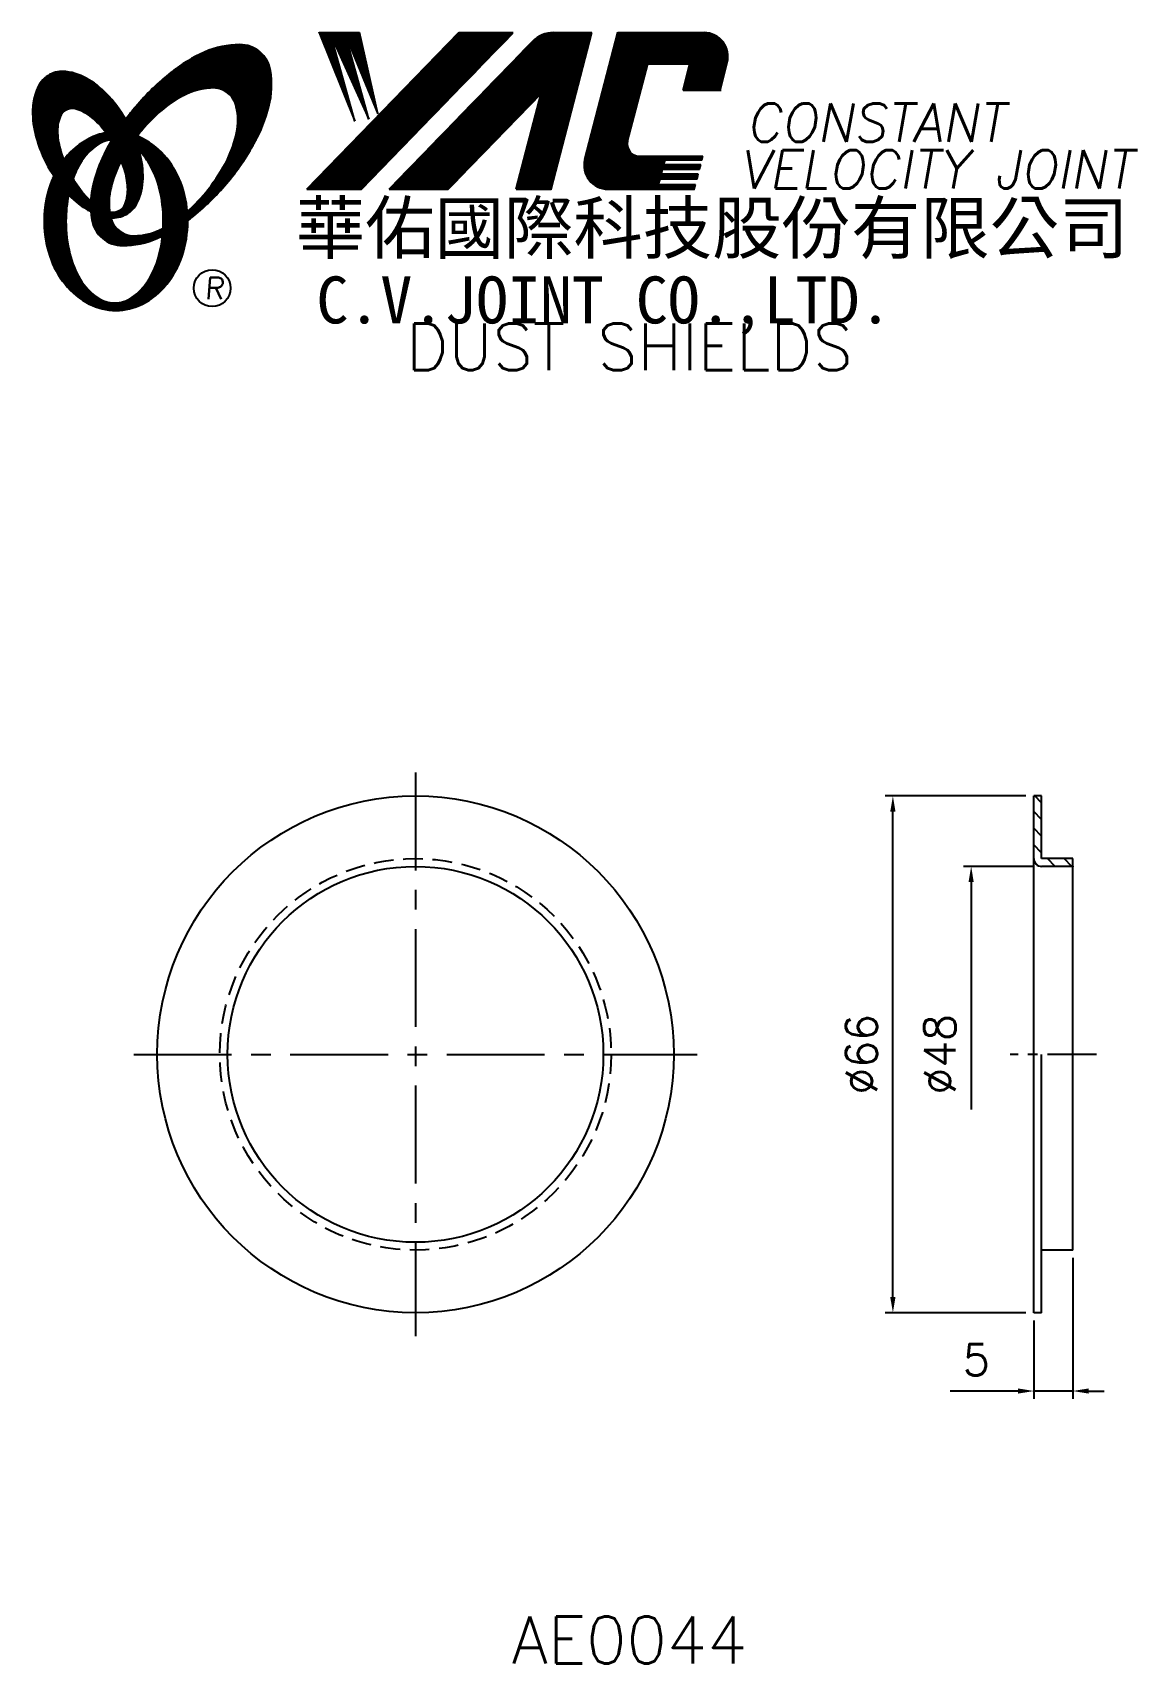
# Model space of a CAD drawing. Extents: x 82 to 224, y 0 to 208.
import ezdxf
from ezdxf.enums import TextEntityAlignment as Align

# ---------------------------------------------------------------- set-up
doc = ezdxf.new("R2010")
doc.units = 0
doc.header["$LTSCALE"] = 10
doc.header["$MEASUREMENT"] = 0
doc.linetypes.add('CENTER', pattern=[2, 1.25, -0.25, 0.25, -0.25])
doc.linetypes.add('HIDDEN', pattern=[0.375, 0.25, -0.125])
doc.layers.get('0').update_dxf_attribs({"linetype": 'CONTINUOUS'})
doc.layers.get('DEFPOINTS').update_dxf_attribs({"linetype": 'CONTINUOUS'})
doc.layers.add('4', color=4, linetype='CONTINUOUS')
doc.styles.add('CHINA', font='KAIU.TTF')
doc.styles.add('ITALICC', font='simplex.shx')
doc.dimstyles.new('STANDARD$0', dxfattribs={"dimtxt": 4, "dimasz": 2, "dimexe": 1, "dimexo": 1, "dimgap": 2, "dimtad": 1, "dimdec": 4, "dimzin": 10, "dimtxsty": 'ITALICC', "dimcen": 2, "dimclrd": 5, "dimclre": 5, "dimclrt": 18, "dimaunit": 1, "dimazin": 3, "dimtp": 0.1, "dimtfac": 0.7, "dimtdec": 4, "dimtmove": 0, "dimatfit": 3, "dimtolj": 1, "dimtzin": 10})
pattern_1 = [(45, (-16.5897, 0.953706), (-0.00883883476, 0.00883883476), [])]
pattern_2 = [(45, (152.000845, -35.350704), (-0.00727476112, 0.00727476112), [])]

# ---------------------------------------------------------------- blocks, each defined once
blk = doc.blocks.new('*D14')
at = {"color": 5, "linetype": 'BYBLOCK'}
for p, q in [((215.37, 51.89), (215.37, 33.89)), ((210.37, 43.89), (210.37, 33.89)), ((208.37, 34.89), (199.7, 34.89)), ((215.37, 34.89), (210.37, 34.89)), ((217.37, 34.89), (219.37, 34.89))]:
    blk.add_line(p, q, dxfattribs=at)
for points in [[(208.37, 35.22), (208.37, 34.56), (210.37, 34.89)], [(217.37, 35.22), (217.37, 34.56), (215.37, 34.89)]]:
    blk.add_solid(points, dxfattribs=at)
at = {"layer": 'DEFPOINTS', "color": 0, "linetype": 'BYBLOCK'}
for p in [(215.37, 52.89), (210.37, 44.89), (210.37, 34.89)]:
    blk.add_point(p, dxfattribs=at)
at = {"color": 18, "linetype": 'BYBLOCK', "insert": (203.03, 38.89), "char_height": 4, "attachment_point": 5, "style": 'ITALICC'}
blk.add_mtext('\\A1;5', dxfattribs=at)
blk = doc.blocks.new('*D15')
at = {"color": 5, "linetype": 'BYBLOCK'}
for p, q in [((210.37, 101.89), (201.37, 101.89)), ((202.37, 99.89), (202.37, 70.84))]:
    blk.add_line(p, q, dxfattribs=at)
blk.add_solid([(202.03, 99.89), (202.7, 99.89), (202.37, 101.89)], dxfattribs=at)
at = {"layer": 'DEFPOINTS', "color": 0, "linetype": 'BYBLOCK'}
for p in [(202.37, 101.89), (211.37, 101.89), (210.37, 53.89)]:
    blk.add_point(p, dxfattribs=at)
at = {"color": 18, "linetype": 'BYBLOCK', "insert": (198.37, 77.89), "char_height": 4, "attachment_point": 5, "rotation": 90, "style": 'ITALICC'}
blk.add_mtext('\\A1;∅48', dxfattribs=at)
blk = doc.blocks.new('*D16')
at = {"color": 5, "linetype": 'BYBLOCK'}
for p, q in [((209.37, 110.89), (191.37, 110.89)), ((192.37, 46.89), (192.37, 108.89)), ((209.37, 44.89), (191.37, 44.89))]:
    blk.add_line(p, q, dxfattribs=at)
for points in [[(192.03, 108.89), (192.7, 108.89), (192.37, 110.89)], [(192.03, 46.89), (192.7, 46.89), (192.37, 44.89)]]:
    blk.add_solid(points, dxfattribs=at)
at = {"layer": 'DEFPOINTS', "color": 0, "linetype": 'BYBLOCK'}
for p in [(192.37, 110.89), (210.37, 110.89), (210.37, 44.89)]:
    blk.add_point(p, dxfattribs=at)
at = {"color": 18, "linetype": 'BYBLOCK', "insert": (188.37, 77.89), "char_height": 4, "attachment_point": 5, "rotation": 90, "style": 'ITALICC'}
blk.add_mtext('\\A1;∅66', dxfattribs=at)

msp = doc.modelspace()

# ---------------------------------------------------------------- hatches: boundary and pattern name
at = {"layer": '4', "linetype": 'CONTINUOUS'}
h = msp.add_hatch(dxfattribs=at)
h.set_pattern_fill('ANSI31', color=5, scale=0.1, style=0)
h.set_pattern_definition(pattern_1)
h.paths.add_polyline_path([(143.869, 208.38469), (136.9117, 208.38469), (117.49509, 188.38093), (124.4524, 188.38093)])
h.paths.add_polyline_path([(147.4159, 200.61912), (144.23552, 188.38093), (148.71651, 188.38093), (153.91494, 208.38469), (149.01822, 208.38469, 0.202785967), (146.28414, 207.22827), (127.99001, 188.38093), (135.53692, 188.38093)])
h.paths.add_polyline_path([(161.043, 204.38627), (166.43672, 204.38627), (165.5677, 201.04226), (170.28452, 201.04226), (171.20124, 204.56982, 0.490800957), (168.25104, 208.38469), (157.21673, 208.38469), (153.00967, 192.1958, 0.490800957), (155.95987, 188.38093), (166.99419, 188.38093), (167.14863, 188.97524), (162.43181, 188.97524), (162.62518, 189.71933), (167.342, 189.71933), (167.50056, 190.32946), (162.78374, 190.32946), (162.94498, 190.94993), (167.6618, 190.94993), (167.81798, 191.55092), (163.10116, 191.55092), (163.25796, 192.1543), (167.97478, 192.1543), (168.09152, 192.60349), (159.95177, 192.60349, -0.490800957), (158.47667, 194.51093)])
h = msp.add_hatch(dxfattribs=at)
h.set_pattern_fill('ANSI31', color=1, scale=0.1, style=0)
h.set_pattern_definition(pattern_1)
h.paths.add_polyline_path([(124.22707, 208.38469), (119.04974, 208.38469), (123.6205, 197.08095), (120.55457, 208.03893), (125.38931, 197.31661), (122.44129, 208.03893), (126.56851, 198.02358)])
h = msp.add_hatch(dxfattribs=at)
h.set_pattern_fill('ANSI31', color=5, scale=0.082305, style=0)
h.set_pattern_definition([(45, (-16.589701, 0.953706), (-0.00727476112, 0.00727476112), [])])
h.paths.add_polyline_path([(105.44577, 201.32221, -0.172879177), (107.38724, 200.66364, -0.172879177), (108.47454, 198.92559, -0.104527385), (108.50231, 195.5974, -0.065680101), (107.33278, 192.19545, -0.051823203), (104.89237, 188.35306, -0.044272532), (102.2174, 185.52672, -0.020203161), (102.27098, 184.3888, 0.006517006), (102.67553, 184.70088, 0.049863361), (107.22895, 189.11394, 0.049863361), (110.81859, 194.34111, 0.063682799), (112.63964, 198.96845, 0.103597411), (112.82893, 203.55242, 0.177892575), (111.48033, 205.9227, 0.177892575), (108.91794, 206.85603, 0.103597411), (104.43014, 205.90298, 0.063682799), (100.17239, 203.33391, 0.049863361), (95.61897, 198.92085, 0.016070017), (94.34827, 197.31454, -0.007061632), (94.59555, 196.8775, -0.031648676), (95.54814, 194.84093, -0.008069351), (95.98005, 195.40524, -0.051823203), (99.15842, 198.66369, -0.065680101), (102.20035, 200.58405, -0.104527385)])
h.paths.add_polyline_path([(92.3701, 188.16089, -0.065680101), (93.53963, 191.56285, -0.006063428), (93.78357, 192.03786, 0.027613469), (93.05674, 193.62593, 0.017011252), (92.52332, 194.56091, 0.007829282), (92.02933, 193.69368, 0.063682799), (90.20829, 189.06634, 0.103597411), (90.01899, 184.48236, 0.177892575), (91.3676, 182.11209, 0.177892575), (93.92999, 181.17876, 0.103597411), (98.41779, 182.13181, 0.008811776), (99.04475, 182.42188, 0.013922709), (99.12208, 183.39169, -0.009086703), (98.67206, 183.17425, -0.104527385), (95.42665, 182.43608, -0.172879177), (93.48517, 183.09465, -0.172879177), (92.39788, 184.8327, -0.104527385)])
h = msp.add_hatch(dxfattribs=at)
h.set_pattern_fill('ANSI31', color=3, scale=0.082305, style=0)
h.set_pattern_definition(pattern_2)
h.paths.add_polyline_path([(89.64927, 202.37305, 0.106488277), (86.70739, 203.41162, 0.158297415), (84.61719, 203.01657, 0.158297415), (83.15786, 201.46889, 0.106488277), (82.44704, 198.43112, 0.071723199), (82.86509, 195.11816, 0.058080454), (84.41007, 191.30278, 0.058080454), (86.79112, 187.94498, 0.071723199), (89.35636, 185.80723, 0.020895977), (89.89655, 185.50524, -0.030777155), (89.88064, 186.88146, -0.042059526), (88.78428, 188.04422, -0.04691039), (87.16512, 190.52537, -0.04691039), (86.03684, 193.26486, -0.060581117), (85.63474, 195.52692, -0.10187153), (85.94636, 197.61513, -0.185892489), (86.72645, 198.50677, -0.185892489), (87.90309, 198.64489, -0.10187153), (89.80074, 197.71935, -0.060581117), (91.43757, 196.10708, -0.04691039), (93.05674, 193.62593, -0.04691039), (94.18502, 190.88645, -0.060581117), (94.58712, 188.62438, -0.10187153), (94.2755, 186.53618, -0.185892489), (93.49541, 185.64454, -0.185892489), (92.31876, 185.50642, -0.002013383), (92.27796, 185.51704, 0.021593804), (92.39788, 184.8327, 0.006477741), (92.41588, 184.75567, 0.14950097), (94.38844, 185.1637, 0.158297415), (95.84777, 186.71139, 0.106488277), (96.55858, 189.74916, 0.071723199), (96.14054, 193.06212, 0.058080454), (94.59555, 196.8775, 0.058080454), (92.21451, 200.23529, 0.071723199)])
h = msp.add_hatch(dxfattribs=at)
h.set_pattern_fill('ANSI31', color=1, scale=0.082305, style=0)
h.set_pattern_definition(pattern_2)
h.paths.add_polyline_path([(90.74289, 194.0496, -0.120168026), (92.43468, 194.70299, 0.016865385), (91.83492, 195.58573, 0.076648372), (89.6787, 194.86681, 0.104809576), (86.59424, 192.35371, 0.005838257), (86.4273, 192.14151, 0.028089978), (87.16512, 190.52537, 0.014237292), (87.60725, 189.74033, -0.045767751), (88.53243, 191.67717, -0.106890197)])
h.paths.add_polyline_path([(86.71152, 184.29498, -0.048711043), (87.04163, 187.67532, -0.007865741), (86.79112, 187.94498, -0.037695478), (85.15525, 190.06374, 0.03042545), (84.62992, 188.75977, 0.080710289), (83.90448, 184.29498, 0.080710289), (84.62992, 179.83019, 0.089265679), (86.59424, 176.23625, 0.104809576), (89.6787, 173.72315, 0.11926607), (93.08789, 172.89821, 0.11926607), (96.49708, 173.72315, 0.104809576), (99.58154, 176.23625, 0.089265679), (101.54586, 179.83019, 0.080710289), (102.27129, 184.29498, 0.080710289), (101.54586, 188.75977, 0.089265679), (99.58154, 192.35371, 0.104809576), (96.49708, 194.86681, 0.025513357), (95.80384, 195.17956, 0.004818181), (95.54814, 194.84093, -0.023722145), (96.08936, 193.24418, -0.065307489), (97.32454, 191.67717, -0.073950765), (98.63699, 188.47944, -0.060532391), (99.14544, 184.29498, -0.060532391), (98.63699, 180.11052, -0.073950765), (97.32454, 176.91279, -0.106890197), (95.11407, 174.54036, -0.153118262), (92.92848, 173.85498, -0.153118262), (90.74289, 174.54036, -0.106890197), (88.53243, 176.91279, -0.073950765), (87.21998, 180.11052, -0.060532391)])
h = msp.add_hatch(dxfattribs=at)
h.set_pattern_fill('ANSI31', color=5, scale=12, angle=90, style=0)
h.set_pattern_definition([(135, (-11.0688, -0.6027), (-1.06066, -1.06066), [])])
h.paths.add_polyline_path([(215.36624, 101.8906), (215.36624, 102.8906), (211.36624, 102.8906), (211.36624, 110.8906), (210.36624, 110.8906), (210.36624, 102.8906, 0.414213562), (211.36624, 101.8906)])

# ---------------------------------------------------------------- linework, layer by layer
at = {"layer": '4', "color": 5, "linetype": 'CONTINUOUS'}
for p, q in [((117.49509, 188.38093), (136.9117, 208.38469)), ((124.4524, 188.38093), (143.869, 208.38469)), ((136.9117, 208.38469), (143.869, 208.38469)), ((148.71651, 188.38093), (153.91494, 208.38469)), ((149.01822, 208.38469), (153.91494, 208.38469)), ((153.00967, 192.1958), (157.21673, 208.38469)), ((157.21673, 208.38469), (168.25104, 208.38469)), ((127.99001, 188.38093), (146.28414, 207.22827)), ((158.47667, 194.51093), (161.043, 204.38627)), ((161.043, 204.38627), (166.43672, 204.38627)), ((165.5677, 201.04226), (166.43672, 204.38627)), ((170.28452, 201.04226), (171.20124, 204.56982)), ((135.53692, 188.38093), (147.4159, 200.61912)), ((144.23552, 188.38093), (147.4159, 200.61912)), ((165.5677, 201.04226), (170.43495, 201.04226)), ((159.95177, 192.60349), (168.09152, 192.60349)), ((163.10116, 191.55092), (163.25796, 192.1543)), ((163.25796, 192.1543), (167.97478, 192.1543)), ((167.97478, 192.1543), (168.09152, 192.60349)), ((162.43181, 188.97524), (162.62518, 189.71933)), ((162.62518, 189.71933), (167.342, 189.71933)), ((162.78374, 190.32946), (162.94498, 190.94993)), ((162.78374, 190.32946), (167.50056, 190.32946)), ((162.94498, 190.94993), (167.6618, 190.94993)), ((163.10116, 191.55092), (167.81798, 191.55092)), ((167.342, 189.71933), (167.50056, 190.32946)), ((167.6618, 190.94993), (167.81798, 191.55092)), ((117.49509, 188.38093), (124.4524, 188.38093)), ((127.99001, 188.38093), (135.53692, 188.38093)), ((144.23552, 188.38093), (148.71651, 188.38093)), ((155.95987, 188.38093), (166.99419, 188.38093)), ((162.43181, 188.97524), (167.14863, 188.97524)), ((166.99419, 188.38093), (167.14863, 188.97524))]:
    msp.add_line(p, q, dxfattribs=at)
at = {"layer": '4', "color": 1, "linetype": 'CONTINUOUS'}
for p, q in [((119.04974, 208.38469), (123.6205, 197.08095)), ((119.04974, 208.38469), (124.22707, 208.38469)), ((126.56851, 198.02358), (124.22707, 208.38469)), ((120.55457, 208.03893), (125.38931, 197.31661)), ((123.6205, 197.08095), (120.55457, 208.03893)), ((122.44129, 208.03893), (126.56851, 198.02358)), ((125.38931, 197.31661), (122.44129, 208.03893))]:
    msp.add_line(p, q, dxfattribs=at)
at = {"layer": '4', "color": 5, "linetype": 'CENTER'}
for p, q in [((131.36628, 113.8906), (131.36628, 41.8906)), ((95.36628, 77.8906), (167.36628, 77.8906))]:
    msp.add_line(p, q, dxfattribs=at)
at = {"layer": '4', "color": 7, "linetype": 'CONTINUOUS'}
for p, q in [((210.36624, 44.8906), (210.36624, 110.8906)), ((211.36624, 110.8906), (210.36624, 110.8906)), ((211.36624, 102.8906), (211.36624, 110.8906)), ((215.36624, 102.8906), (211.36624, 102.8906)), ((215.36624, 52.8906), (215.36624, 102.8906)), ((215.36624, 101.8906), (211.36624, 101.8906)), ((211.36624, 44.8906), (211.36624, 77.8906)), ((215.36624, 52.8906), (211.36624, 52.8906)), ((211.36624, 44.8906), (210.36624, 44.8906))]:
    msp.add_line(p, q, dxfattribs=at)
at = {"layer": '4', "color": 5, "linetype": 'CENTER', "ltscale": 0.5}
msp.add_line((218.36624, 77.8906), (207.36624, 77.8906), dxfattribs=at)
at = {"layer": '4', "color": 5, "linetype": 'CONTINUOUS'}
for points in [[(102.27098, 184.3888, 0.006517006), (102.67553, 184.70088, 0.049863361), (107.22895, 189.11394, 0.049863361), (110.81859, 194.34111, 0.063682799), (112.63964, 198.96845, 0.103597411), (112.82893, 203.55242, 0.177892575), (111.48033, 205.9227, 0.177892575), (108.91794, 206.85603, 0.103597411), (104.43014, 205.90298, 0.063682799), (100.17239, 203.33391, 0.049863361), (95.61897, 198.92085, 0.016070017), (94.34827, 197.31454)], [(102.2174, 185.52672, 0.044272532), (104.89237, 188.35306, 0.051823203), (107.33278, 192.19545, 0.065680101), (108.50231, 195.5974, 0.104527385), (108.47454, 198.92559, 0.172879177), (107.38724, 200.66364, 0.172879177), (105.44577, 201.32221, 0.104527385), (102.20035, 200.58405, 0.065680101), (99.15842, 198.66369, 0.051823203), (95.98005, 195.40524, 0.008069351), (95.54814, 194.84093)], [(92.52332, 194.56091, 0.007829282), (92.02933, 193.69368, 0.063682799), (90.20829, 189.06634, 0.103597411), (90.01899, 184.48236, 0.177892575), (91.3676, 182.11209, 0.177892575), (93.92999, 181.17876, 0.103597411), (98.41779, 182.13181, 0.008811776), (99.04475, 182.42188, 0.008811776)], [(93.78357, 192.03786, 0.006063428), (93.53963, 191.56285, 0.065680101), (92.3701, 188.16089, 0.104527385), (92.39788, 184.8327, 0.172879177), (93.48517, 183.09465, 0.172879177), (95.42665, 182.43608, 0.104527385), (98.67206, 183.17425, 0.009086703), (99.12208, 183.39169, 0.009086703)]]:
    msp.add_lwpolyline(points, format="xyb", dxfattribs=at)
at = {"layer": '4', "color": 3, "linetype": 'CONTINUOUS'}
for points in [[(92.41588, 184.75567, 0.14950097), (94.38844, 185.1637, 0.158297415), (95.84777, 186.71139, 0.106488277), (96.55858, 189.74916, 0.071723199), (96.14054, 193.06212, 0.058080454), (94.59555, 196.8775, 0.058080454), (92.21451, 200.23529, 0.071723199), (89.64927, 202.37305, 0.106488277), (86.70739, 203.41162, 0.158297415), (84.61719, 203.01657, 0.158297415), (83.15786, 201.46889, 0.106488277), (82.44704, 198.43112, 0.071723199), (82.86509, 195.11816, 0.058080454), (84.41007, 191.30278, 0.058080454), (86.79112, 187.94498, 0.071723199), (89.35636, 185.80723, 0.020895977), (89.89655, 185.50524, 0.020895977)], [(92.27796, 185.51704, 0.002013383), (92.31876, 185.50642, 0.185892489), (93.49541, 185.64454, 0.185892489), (94.2755, 186.53618, 0.10187153), (94.58712, 188.62438, 0.060581117), (94.18502, 190.88645, 0.04691039), (93.05674, 193.62593, 0.04691039), (91.43757, 196.10708, 0.060581117), (89.80074, 197.71935, 0.10187153), (87.90309, 198.64489, 0.185892489), (86.72645, 198.50677, 0.185892489), (85.94636, 197.61513, 0.10187153), (85.63474, 195.52692, 0.060581117), (86.03684, 193.26486, 0.04691039), (87.16512, 190.52537, 0.04691039), (88.78428, 188.04422, 0.042059526), (89.88064, 186.88146, 0.042059526)]]:
    msp.add_lwpolyline(points, format="xyb", dxfattribs=at)
at = {"layer": '4', "color": 1, "linetype": 'CONTINUOUS'}
for points in [[(85.15525, 190.06374, 0.03042545), (84.62992, 188.75977, 0.080710289), (83.90448, 184.29498, 0.080710289), (84.62992, 179.83019, 0.089265679), (86.59424, 176.23625, 0.104809576), (89.6787, 173.72315, 0.11926607), (93.08789, 172.89821, 0.11926607), (96.49708, 173.72315, 0.104809576), (99.58154, 176.23625, 0.089265679), (101.54586, 179.83019, 0.080710289), (102.27129, 184.29498, 0.080710289), (101.54586, 188.75977, 0.089265679), (99.58154, 192.35371, 0.104809576), (96.49708, 194.86681, 0.025513357), (95.80384, 195.17956, 0.025513357)], [(91.83492, 195.58573, 0.076648372), (89.6787, 194.86681, 0.104809576), (86.59424, 192.35371, 0.005838257), (86.4273, 192.14151, 0.005838257)], [(92.43468, 194.70299, 0.120168026), (90.74289, 194.0496, 0.106890197), (88.53243, 191.67717, 0.045767751), (87.60725, 189.74033, 0.045767751)], [(87.04163, 187.67532, 0.048711043), (86.71152, 184.29498, 0.060532391), (87.21998, 180.11052, 0.073950765), (88.53243, 176.91279, 0.106890197), (90.74289, 174.54036, 0.153118262), (92.92848, 173.85498, 0.153118262), (95.11407, 174.54036, 0.106890197), (97.32454, 176.91279, 0.073950765), (98.63699, 180.11052, 0.060532391), (99.14544, 184.29498, 0.060532391), (98.63699, 188.47944, 0.073950765), (97.32454, 191.67717, 0.065307489), (96.08936, 193.24418)]]:
    msp.add_lwpolyline(points, format="xyb", dxfattribs=at)
at = {"layer": '4', "color": 5, "linetype": 'CONTINUOUS'}
msp.add_circle((105.39213, 175.74926), 2.35282, dxfattribs=at)
at = {"layer": '4', "color": 7, "linetype": 'CONTINUOUS'}
for radius in [33, 24]:
    msp.add_circle((131.36628, 77.8906), radius, dxfattribs=at)
at = {"layer": '4', "color": 5, "linetype": 'HIDDEN'}
msp.add_circle((131.36628, 77.8906), 25, dxfattribs=at)
at = {"layer": '4', "color": 5, "linetype": 'CONTINUOUS'}
for centre, radius, start, end in [((149.01822, 204.57445), 3.81024, 90, 135.8533387), ((168.25104, 205.3365), 3.04819, 345.4326059, 90), ((159.95177, 194.12759), 1.5241, 165.4326059, 270), ((155.95987, 191.42912), 3.04819, 165.4326059, 270)]:
    msp.add_arc(centre, radius, start, end, dxfattribs=at)
at = {"layer": '4', "color": 7, "linetype": 'CONTINUOUS'}
msp.add_arc((211.36624, 102.8906), 1, 180, 270, dxfattribs=at)
msp.add_point((215.36624, 101.8906), dxfattribs=at)

# ---------------------------------------------------------------- texts
at = {"layer": '4', "color": 5, "linetype": 'CONTINUOUS', "style": 'ITALICC'}
for s, height, oblique, p in [('CONSTANT', 4.9, 10, (173.6439, 194.4514)), ('VELOCITY JOINT', 4.9, 10, (172.76567, 188.45601)), ('R', 2.75625, 5, (104.43344, 174.33966))]:
    msp.add_text(s, height=height, dxfattribs=dict(at, oblique=oblique)).set_placement(p)
at = {"layer": '4', "color": 7, "linetype": 'CONTINUOUS', "style": 'CHINA'}
for s, height, p in [('華佑國際科技股份有限公司', 6.5, (116.08173, 180.19108)), ('C.V.JOINT CO.,LTD.', 6, (118.71037, 171.24486))]:
    msp.add_text(s, height=height, dxfattribs=at).set_placement(p)
at = {"layer": '4', "color": 18, "linetype": 'CONTINUOUS', "style": 'ITALICC'}
for s, p in [('DUST SHIELDS', (158.71309, 165.25204)), ('AE0044', (158.71309, 0.10465))]:
    msp.add_text(s, height=6, dxfattribs=at).set_placement(p, align=Align.CENTER)

# ---------------------------------------------------------------- dimensions: what is measured, and where the dimension line sits
at = {"layer": '4', "color": 7, "linetype": 'CONTINUOUS'}
dim = msp.add_linear_dim(base=(192.36623, 110.8906), p1=(210.36624, 44.8906), p2=(210.36624, 110.8906), angle=90, text='%%C66', dimstyle='STANDARD$0', dxfattribs=at)
dim.commit()
dim.dimension.update_dxf_attribs({"geometry": '*D16', "text_midpoint": (188.36623, 77.8906)})
dim = msp.add_linear_dim(base=(202.36625, 101.8906), p1=(210.36624, 53.8906), p2=(211.36624, 101.8906), angle=90, text='%%C48', dimstyle='STANDARD$0', override={"dimcen": -2, "dimse1": 1, "dimsd1": 1}, dxfattribs=at)
dim.commit()
dim.dimension.update_dxf_attribs({"geometry": '*D15', "text_midpoint": (198.36625, 77.8906)})
dim = msp.add_linear_dim(base=(210.36624, 34.89057), p1=(215.36624, 52.8906), p2=(210.36624, 44.8906), text='5', dimstyle='STANDARD$0', dxfattribs=at)
dim.commit()
dim.dimension.update_dxf_attribs({"geometry": '*D14', "text_midpoint": (203.03291, 38.89057)})

doc.saveas('drawing.dxf')
